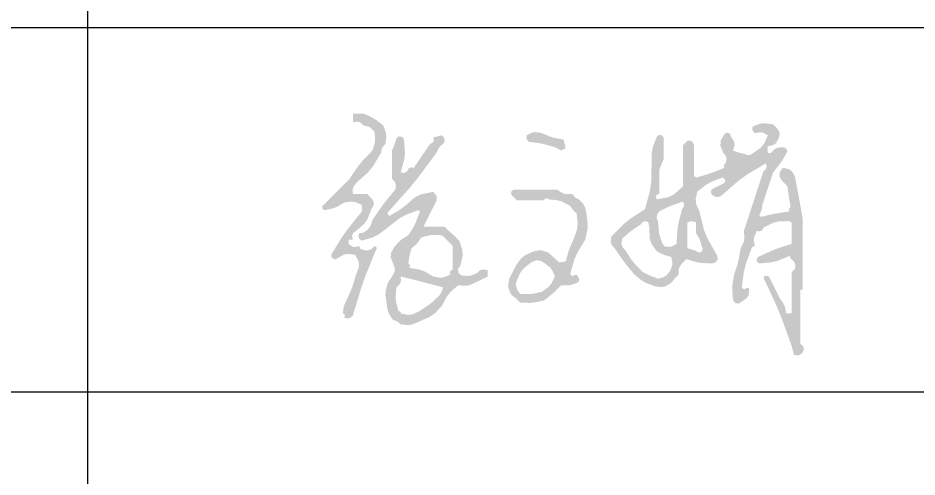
# Model space of a CAD drawing. Extents: x -37230 to 424755, y -141014 to 127947.
# Drawn here: x 134756 to 138459, y -44469 to -42580 of the extents above; entities that cross this region are included whole.
import ezdxf

# ---------------------------------------------------------------- set-up
doc = ezdxf.new("R2010")
doc.units = 0
doc.header["$LTSCALE"] = 1000
doc.header["$MEASUREMENT"] = 0
doc.layers.add('PUB_Title(图框)', color=130, linetype='Continuous')
doc.layers.add('TK', color=7, linetype='Continuous')

# ---------------------------------------------------------------- blocks, each defined once
blk = doc.blocks.new('1231313')
for points in [[(2275.979, 1569.1412), (2275.9807, 1569.1433), (2275.9799, 1569.1469), (2275.9773, 1569.1479), (2275.9711, 1569.1424), (2275.9653, 1569.141), (2275.9573, 1569.1429), (2275.9552, 1569.1441), (2275.9543, 1569.1455), (2275.954, 1569.1479), (2275.9473, 1569.1463), (2275.9428, 1569.1472), (2275.9373, 1569.1512), (2275.9373, 1569.1539), (2275.9373, 1569.1552), (2275.9373, 1569.1579), (2275.9399, 1569.1579), (2275.9413, 1569.1579), (2275.9439, 1569.1579), (2275.9426, 1569.1634), (2275.9443, 1569.168), (2275.9489, 1569.1712), (2275.9612, 1569.1819), (2275.9664, 1569.1894), (2275.9723, 1569.2045), (2275.976, 1569.2109), (2275.9754, 1569.2173), (2275.9706, 1569.2229), (2275.9686, 1569.2249), (2275.9676, 1569.2259), (2275.9656, 1569.2279), (2275.957, 1569.2279), (2275.9526, 1569.2279), (2275.9439, 1569.2279), (2275.9437, 1569.2348), (2275.9449, 1569.2389), (2275.9489, 1569.2446), (2275.9669, 1569.2607), (2275.9749, 1569.2705), (2275.9873, 1569.2912), (2275.9882, 1569.2971), (2275.9898, 1569.3003), (2275.994, 1569.3046), (2275.9952, 1569.3159), (2275.9945, 1569.3222), (2275.9906, 1569.3329), (2275.9795, 1569.3415), (2275.9733, 1569.3452), (2275.9606, 1569.3513), (2275.954, 1569.3513), (2275.9506, 1569.3513), (2275.9439, 1569.3513), (2275.9439, 1569.3459), (2275.9439, 1569.3433), (2275.9439, 1569.3379), (2275.9508, 1569.3389), (2275.9554, 1569.3375), (2275.9606, 1569.3329), (2275.9682, 1569.3311), (2275.9721, 1569.3287), (2275.9773, 1569.3229), (2275.978, 1569.3115), (2275.9773, 1569.3055), (2275.974, 1569.2946), (2275.9585, 1569.2785), (2275.9514, 1569.2697), (2275.9389, 1569.2512), (2275.9229, 1569.2352), (2275.9149, 1569.2272), (2275.8989, 1569.2112), (2275.8967, 1569.2086), (2275.8976, 1569.2044), (2275.9006, 1569.2029), (2275.9132, 1569.2057), (2275.9195, 1569.2081), (2275.9306, 1569.2146), (2275.9412, 1569.2163), (2275.9474, 1569.2155), (2275.9573, 1569.2112), (2275.9582, 1569.2043), (2275.9569, 1569.1998), (2275.9523, 1569.1945), (2275.9342, 1569.1716), (2275.9258, 1569.1595), (2275.9106, 1569.1345), (2275.9113, 1569.1301), (2275.9167, 1569.1274), (2275.9206, 1569.1295), (2275.9301, 1569.1347), (2275.9365, 1569.1359), (2275.9473, 1569.1345), (2275.9529, 1569.1239), (2275.9534, 1569.1157), (2275.9489, 1569.1045), (2275.9436, 1569.0867), (2275.9402, 1569.078), (2275.9323, 1569.0612), (2275.9298, 1569.0549), (2275.9291, 1569.0513), (2275.9289, 1569.0445), (2275.9311, 1569.0428), (2275.9317, 1569.0404), (2275.9306, 1569.0378), (2275.936, 1569.0368), (2275.9397, 1569.0377), (2275.9439, 1569.0412), (2275.9561, 1569.0818), (2275.9631, 1569.1019)], [(2276.2674, 1569.3112), (2276.2537, 1569.3138), (2276.2469, 1569.3158), (2276.234, 1569.3212), (2276.2247, 1569.3228), (2276.2192, 1569.322), (2276.2107, 1569.3179), (2276.2102, 1569.3137), (2276.2111, 1569.311), (2276.214, 1569.3079), (2276.2302, 1569.3058), (2276.2383, 1569.3041), (2276.254, 1569.2996), (2276.258, 1569.2976), (2276.26, 1569.2966), (2276.264, 1569.2946), (2276.2665, 1569.2963), (2276.2679, 1569.297), (2276.2707, 1569.2979), (2276.2694, 1569.3032), (2276.2687, 1569.3059)]]:
    blk.add_hatch(color=1).paths.add_polyline_path(points)
h = blk.add_hatch(color=1)
h.paths.add_polyline_path([(2276.4709, 1569.2123), (2276.4701, 1569.2194), (2276.4724, 1569.2312), (2276.4863, 1569.2421), (2276.4943, 1569.2466), (2276.5108, 1569.2529), (2276.514, 1569.2514), (2276.5154, 1569.2479), (2276.5141, 1569.2446), (2276.5061, 1569.2406), (2276.5021, 1569.2386), (2276.4941, 1569.2346), (2276.4936, 1569.2304), (2276.4945, 1569.2276), (2276.4974, 1569.2246), (2276.5034, 1569.2231), (2276.5077, 1569.224), (2276.5124, 1569.2279), (2276.5367, 1569.2488), (2276.5499, 1569.2583), (2276.5774, 1569.2746), (2276.579, 1569.27), (2276.5779, 1569.2659), (2276.5741, 1569.2629), (2276.5621, 1569.2262), (2276.5561, 1569.2079), (2276.5441, 1569.1712), (2276.545, 1569.1604), (2276.5439, 1569.1543), (2276.5391, 1569.1445), (2276.5363, 1569.1283), (2276.5343, 1569.1202), (2276.5291, 1569.1045), (2276.5265, 1569.0887), (2276.5262, 1569.0805), (2276.5274, 1569.0645), (2276.5309, 1569.0604), (2276.5364, 1569.0597), (2276.5408, 1569.0628), (2276.5481, 1569.0675), (2276.5514, 1569.0726), (2276.5524, 1569.0812), (2276.5519, 1569.0832), (2276.5491, 1569.0842), (2276.5474, 1569.0829), (2276.5449, 1569.0819), (2276.5426, 1569.0825), (2276.5408, 1569.0845), (2276.5442, 1569.109), (2276.5473, 1569.1213), (2276.5558, 1569.1445), (2276.557, 1569.1466), (2276.5584, 1569.1475), (2276.5608, 1569.1479), (2276.5592, 1569.1572), (2276.56, 1569.1627), (2276.5641, 1569.1712), (2276.5685, 1569.1704), (2276.5721, 1569.1722), (2276.5741, 1569.1762), (2276.5888, 1569.1837), (2276.5976, 1569.1859), (2276.6141, 1569.1862), (2276.6148, 1569.1849), (2276.616, 1569.1843), (2276.6175, 1569.1845), (2276.6175, 1569.1712), (2276.6175, 1569.1645), (2276.6175, 1569.1512), (2276.5963, 1569.1445), (2276.5859, 1569.1404), (2276.5658, 1569.1312), (2276.5635, 1569.1279), (2276.5642, 1569.1236), (2276.5674, 1569.1212), (2276.5866, 1569.123), (2276.5964, 1569.1254), (2276.6141, 1569.1329), (2276.6159, 1569.129), (2276.6174, 1569.1271), (2276.6208, 1569.1245), (2276.6234, 1569.1183), (2276.6223, 1569.1126), (2276.6175, 1569.1079), (2276.6175, 1569.0825), (2276.6175, 1569.0698), (2276.6175, 1569.0445), (2276.6141, 1569.0445), (2276.6125, 1569.0445), (2276.6091, 1569.0445), (2276.6071, 1569.0545), (2276.605, 1569.0595), (2276.5991, 1569.0678), (2276.5931, 1569.0799), (2276.5901, 1569.0859), (2276.5841, 1569.0979), (2276.5824, 1569.1015), (2276.5769, 1569.1025), (2276.5741, 1569.0995), (2276.5933, 1569.0583), (2276.602, 1569.0372), (2276.6175, 1568.9945), (2276.6188, 1568.9892), (2276.6195, 1568.9865), (2276.6208, 1568.9812), (2276.6262, 1568.9801), (2276.6299, 1568.981), (2276.6341, 1568.9845), (2276.6362, 1568.9896), (2276.635, 1568.9943), (2276.6308, 1568.9978), (2276.6308, 1569.0312), (2276.6308, 1569.0478), (2276.6308, 1569.0812), (2276.6321, 1569.0812), (2276.6328, 1569.0812), (2276.6341, 1569.0812), (2276.6341, 1569.1252), (2276.6341, 1569.1472), (2276.6341, 1569.1912), (2276.6296, 1569.2166), (2276.6273, 1569.2292), (2276.6225, 1569.2546), (2276.618, 1569.2625), (2276.613, 1569.2661), (2276.6041, 1569.2679), (2276.5991, 1569.2616), (2276.5986, 1569.2549), (2276.6025, 1569.2479), (2276.6058, 1569.2446), (2276.6075, 1569.2429), (2276.6108, 1569.2396), (2276.6127, 1569.2269), (2276.6137, 1569.2205), (2276.6158, 1569.2079), (2276.6137, 1569.2061), (2276.6131, 1569.2038), (2276.6141, 1569.2012), (2276.5967, 1569.1984), (2276.588, 1569.1968), (2276.5708, 1569.1929), (2276.5687, 1569.1934), (2276.5678, 1569.1962), (2276.5691, 1569.1979), (2276.5712, 1569.203), (2276.5719, 1569.2057), (2276.5724, 1569.2112), (2276.5791, 1569.2312), (2276.5824, 1569.2412), (2276.5891, 1569.2612), (2276.5987, 1569.2732), (2276.6031, 1569.2796), (2276.6108, 1569.2929), (2276.609, 1569.2974), (2276.6056, 1569.2996), (2276.6008, 1569.2996), (2276.5949, 1569.2985), (2276.5918, 1569.297), (2276.5874, 1569.2929), (2276.5857, 1569.2908), (2276.5833, 1569.2902), (2276.5808, 1569.2912), (2276.5808, 1569.2952), (2276.5808, 1569.2972), (2276.5808, 1569.3012), (2276.5888, 1569.3026), (2276.5934, 1569.3058), (2276.5974, 1569.3129), (2276.5992, 1569.3195), (2276.5982, 1569.3242), (2276.5941, 1569.3296), (2276.5921, 1569.3316), (2276.5911, 1569.3326), (2276.5891, 1569.3346), (2276.5765, 1569.3365), (2276.5694, 1569.3358), (2276.5574, 1569.3312), (2276.557, 1569.3271), (2276.5579, 1569.3243), (2276.5608, 1569.3212), (2276.5688, 1569.3225), (2276.5736, 1569.3217), (2276.5808, 1569.3179), (2276.5753, 1569.3053), (2276.5703, 1569.2992), (2276.5591, 1569.2912), (2276.5541, 1569.2879), (2276.5498, 1569.2874), (2276.5441, 1569.2896), (2276.5373, 1569.291), (2276.5339, 1569.292), (2276.5274, 1569.2946), (2276.5298, 1569.303), (2276.5289, 1569.3089), (2276.5241, 1569.3162), (2276.5228, 1569.3203), (2276.5175, 1569.322), (2276.5141, 1569.3196), (2276.5085, 1569.3097), (2276.508, 1569.3017), (2276.5124, 1569.2912), (2276.5165, 1569.2858), (2276.5174, 1569.2812), (2276.5158, 1569.2746), (2276.5136, 1569.2728), (2276.513, 1569.2704), (2276.5141, 1569.2679), (2276.497, 1569.2611), (2276.4883, 1569.2581), (2276.4707, 1569.2529), (2276.47, 1569.2542), (2276.4689, 1569.2548), (2276.4674, 1569.2546), (2276.4674, 1569.2739), (2276.4674, 1569.2836), (2276.4674, 1569.3029), (2276.4656, 1569.3074), (2276.4622, 1569.3096), (2276.4574, 1569.3096), (2276.4547, 1569.3069), (2276.4534, 1569.3056), (2276.4507, 1569.3029), (2276.4507, 1569.2776), (2276.4507, 1569.2649), (2276.4507, 1569.2396), (2276.4374, 1569.2276), (2276.4283, 1569.223), (2276.4107, 1569.2196), (2276.4088, 1569.2226), (2276.4106, 1569.227), (2276.4141, 1569.2279), (2276.4141, 1569.2426), (2276.4141, 1569.2499), (2276.4141, 1569.2646), (2276.4167, 1569.2712), (2276.4181, 1569.2746), (2276.4207, 1569.2812), (2276.4207, 1569.2946), (2276.4207, 1569.3012), (2276.4207, 1569.3146), (2276.4184, 1569.3179), (2276.414, 1569.3186), (2276.4107, 1569.3162), (2276.4045, 1569.3004), (2276.4027, 1569.2916), (2276.4024, 1569.2746), (2276.4018, 1569.2463), (2276.3997, 1569.2319), (2276.3924, 1569.2045), (2276.3701, 1569.1901), (2276.3595, 1569.1816), (2276.3407, 1569.1629), (2276.3395, 1569.1554), (2276.3408, 1569.1504), (2276.3457, 1569.1445), (2276.357, 1569.128), (2276.363, 1569.12), (2276.3757, 1569.1045), (2276.387, 1569.0952), (2276.3937, 1569.0914), (2276.4074, 1569.0862), (2276.4175, 1569.0849), (2276.4235, 1569.0861), (2276.4324, 1569.0912), (2276.4367, 1569.0968), (2276.4391, 1569.0995), (2276.4441, 1569.1045), (2276.4439, 1569.1115), (2276.4451, 1569.1155), (2276.4491, 1569.1212), (2276.4517, 1569.1239), (2276.4531, 1569.1252), (2276.4557, 1569.1279), (2276.4713, 1569.1233), (2276.4795, 1569.1219), (2276.4958, 1569.1212), (2276.5013, 1569.1233), (2276.5041, 1569.1288), (2276.5024, 1569.1345), (2276.4882, 1569.1595), (2276.4827, 1569.1733), (2276.4758, 1569.2012)])
h.paths.add_polyline_path([(2276.4141, 1569.2012), (2276.4284, 1569.2081), (2276.4358, 1569.2111), (2276.4507, 1569.2162), (2276.4521, 1569.2117), (2276.4517, 1569.2085), (2276.4491, 1569.2045), (2276.4438, 1569.1836), (2276.4421, 1569.1728), (2276.4407, 1569.1512), (2276.4336, 1569.1474), (2276.4288, 1569.1466), (2276.4207, 1569.1479), (2276.4209, 1569.1493), (2276.4204, 1569.1505), (2276.4191, 1569.1512), (2276.4148, 1569.1641), (2276.4135, 1569.171), (2276.4124, 1569.1845), (2276.4102, 1569.1909), (2276.4107, 1569.1954)], flags=16)
h.paths.add_polyline_path([(2276.3974, 1569.1845), (2276.3982, 1569.1806), (2276.3986, 1569.1786), (2276.3991, 1569.1745), (2276.3993, 1569.1598), (2276.4021, 1569.1515), (2276.4107, 1569.1395), (2276.4191, 1569.1354), (2276.4235, 1569.1337), (2276.4324, 1569.1312), (2276.4344, 1569.1227), (2276.434, 1569.1176), (2276.4307, 1569.1095), (2276.4251, 1569.1029), (2276.4208, 1569.1002), (2276.4124, 1569.0979), (2276.4029, 1569.1014), (2276.3982, 1569.1034), (2276.3891, 1569.1079), (2276.3771, 1569.12), (2276.3716, 1569.1268), (2276.3624, 1569.1412), (2276.3575, 1569.147), (2276.3561, 1569.152), (2276.3574, 1569.1595), (2276.3682, 1569.1689), (2276.3739, 1569.1733), (2276.3857, 1569.1812), (2276.3888, 1569.185), (2276.3928, 1569.1861)], flags=17)
h.paths.add_polyline_path([(2276.4574, 1569.1845), (2276.4589, 1569.1843), (2276.46, 1569.1849), (2276.4607, 1569.1862), (2276.4648, 1569.1857), (2276.4668, 1569.1854), (2276.4707, 1569.1845), (2276.4707, 1569.1779), (2276.4707, 1569.1745), (2276.4707, 1569.1679), (2276.4751, 1569.1604), (2276.4769, 1569.1562), (2276.4791, 1569.1479), (2276.481, 1569.1441), (2276.4795, 1569.1397), (2276.4758, 1569.1379), (2276.4687, 1569.1412), (2276.465, 1569.1425), (2276.4574, 1569.1445), (2276.4574, 1569.1605), (2276.4574, 1569.1685)], flags=17)
h = blk.add_hatch(color=1)
h.paths.add_polyline_path([(2276.1124, 1569.1328), (2276.112, 1569.1416), (2276.1073, 1569.1562), (2276.0981, 1569.165), (2276.0934, 1569.1693), (2276.084, 1569.1779), (2276.0713, 1569.1779), (2276.065, 1569.1779), (2276.0523, 1569.1779), (2276.053, 1569.1792), (2276.0533, 1569.1799), (2276.054, 1569.1812), (2276.06, 1569.1932), (2276.063, 1569.1992), (2276.069, 1569.2112), (2276.0728, 1569.2183), (2276.0723, 1569.2249), (2276.0673, 1569.2312), (2276.0484, 1569.2272), (2276.0386, 1569.2223), (2276.024, 1569.2096), (2276.015, 1569.203), (2276.0103, 1569.2), (2276.0006, 1569.1945), (2275.9981, 1569.1955), (2275.9972, 1569.1991), (2275.999, 1569.2012), (2276.0299, 1569.2358), (2276.0447, 1569.2539), (2276.0723, 1569.2912), (2276.0755, 1569.2981), (2276.0781, 1569.3014), (2276.084, 1569.3062), (2276.0848, 1569.311), (2276.0838, 1569.3143), (2276.0806, 1569.3179), (2276.0753, 1569.3166), (2276.0726, 1569.3159), (2276.0673, 1569.3146), (2276.0681, 1569.3102), (2276.0663, 1569.3066), (2276.0623, 1569.3046), (2276.0523, 1569.2899), (2276.0473, 1569.2826), (2276.0373, 1569.2679), (2276.0329, 1569.2687), (2276.0293, 1569.2669), (2276.0273, 1569.2629), (2276.024, 1569.2605), (2276.0212, 1569.26), (2276.0173, 1569.2612), (2276.0228, 1569.2806), (2276.0239, 1569.2912), (2276.0223, 1569.3112), (2276.02, 1569.3154), (2276.014, 1569.3162), (2276.0106, 1569.3129), (2276.0085, 1569.3054), (2276.0072, 1569.3017), (2276.004, 1569.2946), (2276.004, 1569.2772), (2276.004, 1569.2686), (2276.004, 1569.2512), (2276.0086, 1569.2461), (2276.01, 1569.2414), (2276.009, 1569.2346), (2275.9941, 1569.2166), (2275.9871, 1569.2072), (2275.974, 1569.1879), (2275.9708, 1569.1784), (2275.9672, 1569.1736), (2275.959, 1569.1679), (2275.957, 1569.1679), (2275.956, 1569.1679), (2275.954, 1569.1679), (2275.9523, 1569.1633), (2275.9535, 1569.1592), (2275.9573, 1569.1562), (2275.9745, 1569.1612), (2275.983, 1569.1654), (2275.9973, 1569.1762), (2276.0141, 1569.1896), (2276.0239, 1569.1952), (2276.044, 1569.2029), (2276.046, 1569.2024), (2276.047, 1569.1995), (2276.0456, 1569.1979), (2276.0404, 1569.1839), (2276.037, 1569.1771), (2276.029, 1569.1645), (2276.0193, 1569.1586), (2276.0148, 1569.1547), (2276.0073, 1569.1462), (2276.0025, 1569.1374), (2276.002, 1569.1305), (2276.0056, 1569.1212), (2276.0084, 1569.1136), (2276.0079, 1569.1082), (2276.004, 1569.1012), (2276.0013, 1569.0972), (2276, 1569.0952), (2275.9973, 1569.0912), (2275.9943, 1569.0795), (2275.9939, 1569.0731), (2275.9956, 1569.0612), (2275.9971, 1569.0499), (2275.9993, 1569.044), (2276.0056, 1569.0345), (2276.0108, 1569.033), (2276.0134, 1569.0315), (2276.0173, 1569.0278), (2276.0294, 1569.0267), (2276.0362, 1569.0279), (2276.0473, 1569.0328), (2276.0622, 1569.0394), (2276.0694, 1569.0444), (2276.0806, 1569.0562), (2276.0882, 1569.0704), (2276.0935, 1569.0772), (2276.1057, 1569.0879), (2276.1171, 1569.0869), (2276.1235, 1569.0881), (2276.134, 1569.0929), (2276.1406, 1569.0962), (2276.144, 1569.0979), (2276.1507, 1569.1012), (2276.1507, 1569.1052), (2276.1507, 1569.1072), (2276.1507, 1569.1112), (2276.1438, 1569.1121), (2276.1392, 1569.1108), (2276.134, 1569.1062), (2276.1252, 1569.1027), (2276.12, 1569.1019), (2276.1107, 1569.1029), (2276.106, 1569.1067), (2276.1053, 1569.1131), (2276.109, 1569.1179)])
h.paths.add_polyline_path([(2276.0304, 1569.1306), (2276.0314, 1569.1353), (2276.034, 1569.1445), (2276.0408, 1569.1503), (2276.0439, 1569.1538), (2276.049, 1569.1612), (2276.0613, 1569.1644), (2276.0679, 1569.1651), (2276.0806, 1569.1645), (2276.0873, 1569.1579), (2276.0907, 1569.1545), (2276.0973, 1569.1479), (2276.0973, 1569.1332), (2276.0973, 1569.1259), (2276.0973, 1569.1112), (2276.0944, 1569.1109), (2276.0925, 1569.1071), (2276.094, 1569.1045), (2276.0841, 1569.1002), (2276.0779, 1569.0994), (2276.0673, 1569.1012), (2276.0538, 1569.1091), (2276.046, 1569.1119), (2276.0306, 1569.1145), (2276.0317, 1569.1171), (2276.0311, 1569.1194), (2276.029, 1569.1212)], flags=16)
h.paths.add_polyline_path([(2276.0173, 1569.1012), (2276.0434, 1569.0948), (2276.0564, 1569.0914), (2276.0823, 1569.0845), (2276.081, 1569.0796), (2276.0799, 1569.0772), (2276.0773, 1569.0728), (2276.0656, 1569.0617), (2276.0592, 1569.0567), (2276.0456, 1569.0478), (2276.0352, 1569.0431), (2276.0285, 1569.0423), (2276.0173, 1569.0445), (2276.0176, 1569.0464), (2276.0158, 1569.0482), (2276.014, 1569.0478), (2276.0102, 1569.0621), (2276.0095, 1569.0698), (2276.0106, 1569.0845), (2276.0159, 1569.0894), (2276.0177, 1569.094)], flags=16)
h = blk.add_hatch(color=1)
h.paths.add_polyline_path([(2276.3003, 1569.2075), (2276.2976, 1569.2125), (2276.2907, 1569.2196), (2276.2861, 1569.222), (2276.2839, 1569.2238), (2276.2807, 1569.2279), (2276.271, 1569.2275), (2276.2654, 1569.2291), (2276.2574, 1569.2346), (2276.2307, 1569.2346), (2276.2174, 1569.2346), (2276.1907, 1569.2346), (2276.1874, 1569.2321), (2276.1867, 1569.2279), (2276.189, 1569.2246), (2276.1917, 1569.2219), (2276.193, 1569.2206), (2276.1957, 1569.2179), (2276.2124, 1569.2179), (2276.2207, 1569.2179), (2276.2374, 1569.2179), (2276.2383, 1569.2205), (2276.242, 1569.2214), (2276.244, 1569.2196), (2276.2579, 1569.2182), (2276.2651, 1569.2161), (2276.2774, 1569.2096), (2276.2808, 1569.2044), (2276.2828, 1569.202), (2276.2874, 1569.1979), (2276.289, 1569.1818), (2276.2879, 1569.173), (2276.2824, 1569.1579), (2276.2767, 1569.1449), (2276.2744, 1569.1382), (2276.2707, 1569.1245), (2276.2667, 1569.1237), (2276.2647, 1569.1233), (2276.2607, 1569.1229), (2276.254, 1569.1288), (2276.2507, 1569.1318), (2276.244, 1569.1379), (2276.2352, 1569.141), (2276.2299, 1569.1414), (2276.2207, 1569.1395), (2276.2082, 1569.1338), (2276.2021, 1569.1289), (2276.194, 1569.1179), (2276.19, 1569.1099), (2276.188, 1569.1059), (2276.184, 1569.0979), (2276.1822, 1569.0879), (2276.183, 1569.082), (2276.1873, 1569.0728), (2276.193, 1569.0685), (2276.1956, 1569.0662), (2276.2007, 1569.0612), (2276.2154, 1569.0607), (2276.223, 1569.0614), (2276.2374, 1569.0645), (2276.2484, 1569.0733), (2276.2538, 1569.078), (2276.264, 1569.0879), (2276.2735, 1569.0875), (2276.2784, 1569.0882), (2276.2874, 1569.0912), (2276.2907, 1569.0936), (2276.2914, 1569.0979), (2276.289, 1569.1012), (2276.2885, 1569.1032), (2276.2857, 1569.1042), (2276.284, 1569.1029), (2276.2815, 1569.1019), (2276.2792, 1569.1025), (2276.2774, 1569.1045), (2276.2837, 1569.1269), (2276.2886, 1569.138), (2276.3007, 1569.1579), (2276.304, 1569.1735), (2276.3043, 1569.182), (2276.3024, 1569.1979)])
h.paths.add_polyline_path([(2276.239, 1569.1212), (2276.2468, 1569.1148), (2276.2501, 1569.1104), (2276.254, 1569.1012), (2276.2485, 1569.0902), (2276.244, 1569.085), (2276.234, 1569.0778), (2276.2209, 1569.0749), (2276.2141, 1569.0742), (2276.2007, 1569.0745), (2276.1965, 1569.0804), (2276.195, 1569.0841), (2276.194, 1569.0912), (2276.2001, 1569.1057), (2276.2053, 1569.1128), (2276.2174, 1569.1229), (2276.2255, 1569.126), (2276.2315, 1569.1255)], flags=16)
blk = doc.blocks.new('我')
at = {"layer": 'TK'}
for p, q in [((-60594.4, -37036.7), (-60594.4, -50580.9)), ((-66601.1, -41536.7), (-56401.1, -41536.7)), ((-66601.1, -43036.7), (-56401.1, -43036.7))]:
    blk.add_line(p, q, dxfattribs=at)
at = {"xscale": 2683.085783044284, "yscale": 2683.085783044284, "zscale": 2683.085783044284}
blk.add_blockref('1231313', (-6166053.7, -4252595.3), dxfattribs=at)

msp = doc.modelspace()

# ---------------------------------------------------------------- block references
at = {"layer": 'PUB_Title(图框)', "color": 3}
msp.add_blockref('我', (195636.4, -1081.7), dxfattribs=at)

doc.saveas('drawing.dxf')
